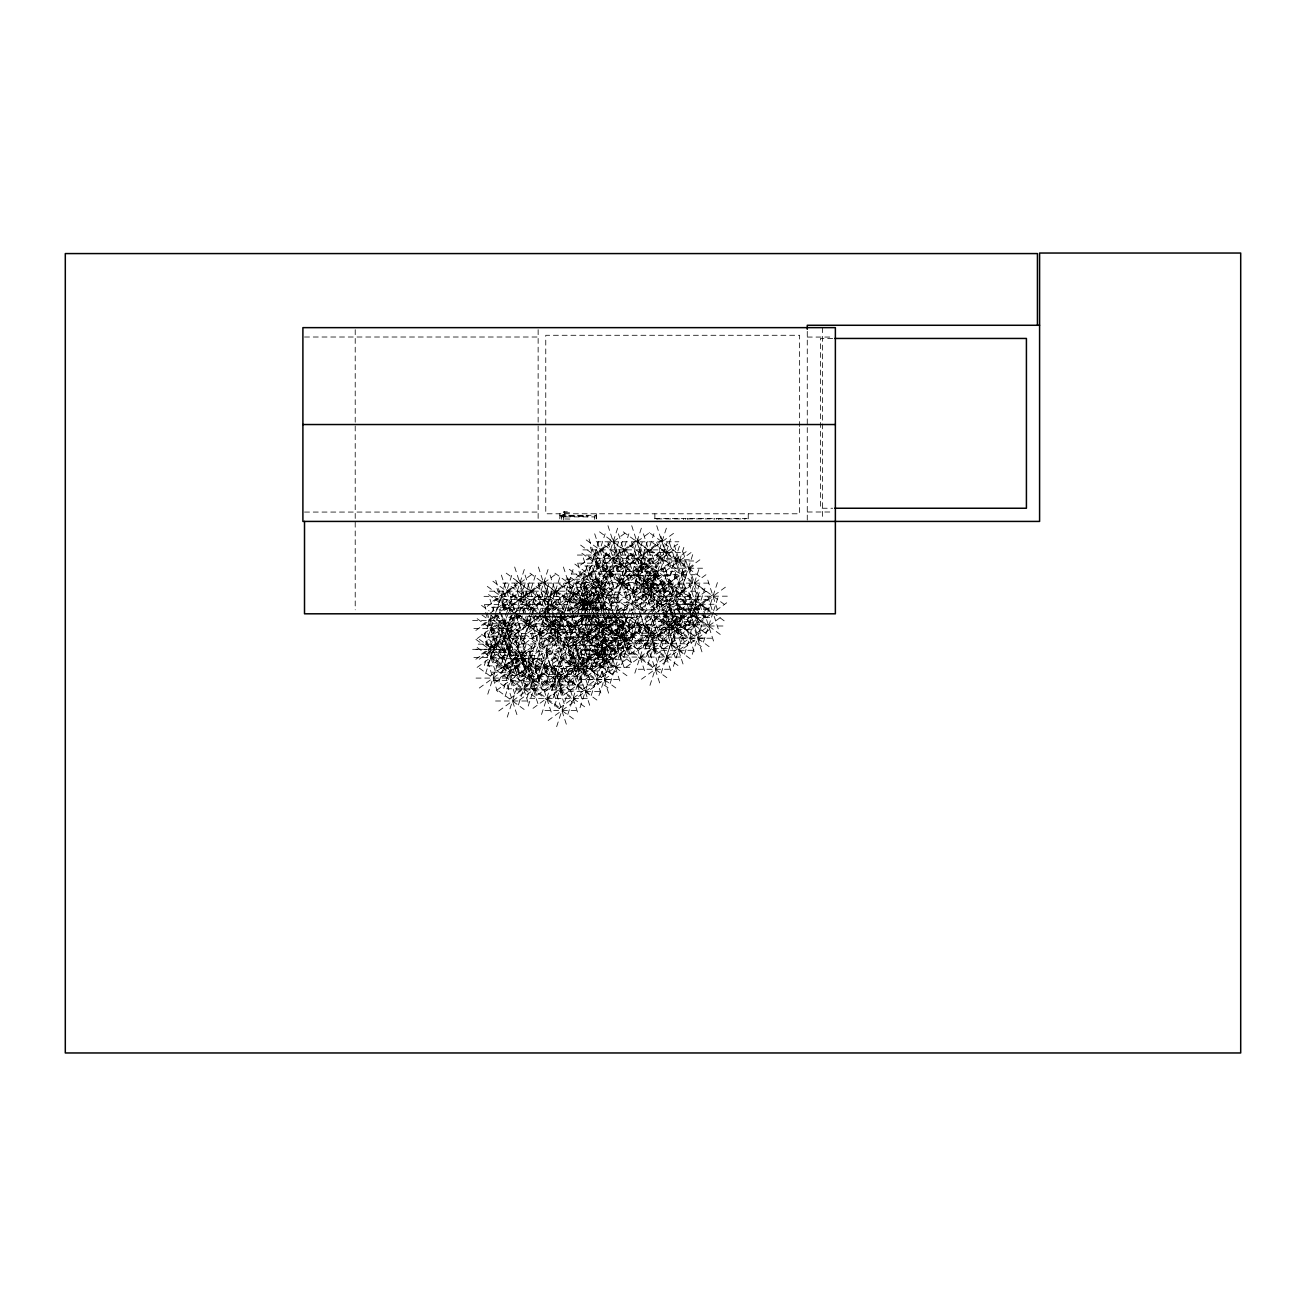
<?xml version="1.0" encoding="UTF-8"?>
<svg xmlns="http://www.w3.org/2000/svg" width="1306" height="1306" viewBox="0 0 1306 1306"><rect width="100%" height="100%" fill="white"/><g stroke="black" fill="none" stroke-linecap="round" stroke-linejoin="round"><path stroke-width="0.75" stroke-dasharray="5 3.75" d="M484.346 636.626L494.794 604.433M495.725 612.465L506.189 580.272M485.603 644.74L496.051 612.547M496.933 609.967L500.427 599.258M496.982 620.579L498.761 615.126M499.316 613.428L511.805 575.113M484.346 665.44L494.794 633.247M487.758 665.391L498.206 633.198M485.603 673.57L496.051 641.377M489.962 660.265L500.427 628.088M503.251 623.354L505.618 616.122M506.173 614.391L513.715 591.161M499.137 641.23L508.556 612.253M509.16 610.408L509.601 609.037M514.646 599.209L525.11 567.016M498.892 653.18L513.715 607.698M501.618 646.258L512.083 614.065M487.758 694.204L498.206 662.011M510.287 629.019L514.939 614.669M515.233 613.934L525.11 583.537M503.251 652.184L513.715 619.991M510.777 631.5L516.017 615.371L529.73 625.345M517.764 610.016L521.241 599.307M501.618 663.219L512.083 631.027M519.462 612.465L529.926 580.272M498.892 681.993L509.356 649.8M503.251 668.705L513.715 636.512M520.719 620.579L522.498 615.126M523.053 613.428L535.542 575.113M503.838 688.36L514.303 656.167M514.907 654.698L525.371 622.505M509.454 674.81L519.919 642.617M526.171 624.366L529.093 615.355M529.665 613.624L536.619 592.189M522.873 641.23L532.293 612.253M532.881 610.408L533.338 609.037M505.112 696.473L519.935 650.992M524.081 639.94L534.546 607.747M538.382 599.209L548.846 567.016M514.907 671.659L525.371 639.467M516.229 674.81L526.693 642.617M534.023 629.019L538.676 614.669M538.97 613.934L548.846 583.537M507.25 717.125L517.715 684.932M522.759 675.088L533.223 642.895M544.471 612.465L554.919 580.272M533.37 649.539L544.357 615.355M544.912 613.624L551.883 592.189M522.759 683.234L533.207 651.041M539.46 632.806L549.924 600.613M545.728 620.579L547.508 615.126M548.047 613.428L556.193 588.402M518.4 704.913L533.223 659.432M550.087 607.29L560.552 575.113M533.37 660.134L543.835 627.941M529.534 683.234L539.998 651.041M543.965 642.503L553.989 611.681M526.955 697.91L537.419 665.717M547.883 641.23L557.303 612.253M557.891 610.408L558.348 609.037M540.553 667.333L551.018 635.14M528.212 706.04L543.035 660.558M563.392 599.209L573.84 567.016M538.333 682.222L548.798 650.029M551.589 642.503L565.188 600.613M555.883 633.214L562.919 611.583M563.441 609.951L566.347 601.021M551.589 648.429L562.053 616.236M559.017 629.019L563.686 614.669M564.845 611.11L569.481 596.826M563.963 613.934L573.84 583.537M551.589 654.371L562.053 622.178M567.588 609.951L578.036 577.774M545.875 684.654L556.34 652.461M577.66 595.324L588.124 563.131M557.238 661.26L567.702 629.068M563.604 645.393L574.069 613.2M541.517 714.464L556.34 668.982M555.148 674.157L565.612 641.964M589.039 571.163L599.503 538.97M578.917 603.437L593.74 557.956M551.638 690.662L562.086 658.469M576.436 617.216L577.056 615.306M577.595 613.624L586.9 585.023M562.331 661.26L572.779 629.068M569.187 641.654L579.652 609.461M590.312 579.293L605.135 533.811M553.238 697.91L563.686 665.717M577.66 624.137L580.582 615.126M581.154 613.396L588.124 591.945M580.876 618.391L591.34 586.198M572.926 645.393L583.39 613.2M554.495 706.04L569.318 660.558M581.072 624.088L583.994 615.077M591.536 591.896L584.566 613.33L577.676 591.945M578.917 632.267L584.451 615.387M585.023 613.591L593.74 586.786M569.955 661.26L580.419 629.068M596.581 582.052L607.045 549.859M567.016 674.157L577.481 641.964M592.451 599.927L602.915 567.735M582.525 632.12L587.765 615.991L601.478 625.966M589.496 610.637L592.989 599.927M576.909 653.816L587.357 621.64M607.959 557.907L618.424 525.714M568.453 682.581L578.901 650.404M592.222 611.877L607.045 566.396M594.932 604.972L605.396 572.779M556.65 726.675L567.098 694.482M589.724 625.656L600.189 593.463M578.166 661.946L592.989 616.465M572.159 684.654L582.607 652.461M603.601 587.716L618.424 542.235M596.581 610.881L607.045 578.689M604.107 590.198L614.555 558.005M594.932 621.917L605.396 589.724M576.615 678.973L587.063 646.78M612.775 571.163L623.24 538.97M567.784 714.464L582.607 668.982M592.222 640.691L601.625 611.714M607.045 595.21L601.821 611.29L596.597 595.21M577.872 687.087L592.695 641.605M580.321 682.581L590.769 650.404M614.032 579.293L628.855 533.811M595.814 640.56L605.233 611.583M605.837 609.739L606.278 608.367M597.168 647.058L607.633 614.865M608.237 613.396L618.685 581.203M602.768 633.508L609.804 611.861M610.326 610.245L613.232 601.315M619.485 583.08L629.949 550.887M591.455 670.386L606.278 624.905M580.027 707.738L590.475 675.545M616.187 599.927L626.651 567.735M598.426 655.171L613.249 609.69M595.536 665.701L605.984 633.508M617.395 598.638L627.86 566.445M595.536 666.876L606 634.683M608.237 630.357L612.889 616.008M614.636 610.653L618.685 598.164M631.696 557.907L642.16 525.714M609.559 633.508L616.579 611.861M617.118 610.245L620.024 601.315M596.793 674.99L611.616 629.508M591.161 695.527L605.984 650.045M627.337 587.716L642.16 542.235M600.58 675.822L611.045 643.629M616.089 633.785L623.109 612.155M623.648 610.522L626.537 601.609M637.785 571.163L648.249 538.97M626.7 608.237L645.197 550.887M616.073 641.932L626.537 609.739M598.948 695.641L609.412 663.448M632.79 591.504L643.238 559.311M614.457 653.604L624.921 621.411M611.714 663.611L626.537 618.13M639.042 579.293L653.865 533.811M626.7 618.832L627.86 615.24M628.447 613.461L637.148 586.639M622.848 641.932L633.312 609.739M610.098 683.43L624.921 637.948M637.295 601.201L647.743 569.008M620.268 656.624L630.733 624.431M641.197 599.927L651.661 567.735M621.525 664.738L631.99 632.545M633.883 626.031L637.393 615.24M644.331 593.838L639.124 609.902L625.443 599.976M625.9 651.449L636.349 619.256M656.706 557.907L667.17 525.714M631.663 640.92L641.066 611.943M641.67 610.098L642.111 608.727M644.919 601.201L658.502 559.311M649.213 591.912L659.677 559.719M644.919 607.127L655.383 574.95M652.347 587.716L667.17 542.235M644.919 613.069L655.383 580.876M660.901 568.665L671.366 536.472M639.189 643.352L649.653 611.159M650.551 619.958L661.016 587.765M656.918 604.09L667.382 571.897M634.83 673.178L649.653 627.696M648.478 632.855L658.926 600.662M644.952 649.36L655.416 617.167M669.749 575.913L680.214 543.72M655.645 619.958L666.109 587.765M662.501 600.352L672.965 568.159M646.552 656.624L657.016 624.431M674.206 577.089L684.654 544.896M666.256 604.09L676.704 571.897M647.809 664.738L662.632 619.256M663.268 619.958L673.733 587.765M660.33 632.855L670.794 600.662M675.839 590.818L686.303 558.625M670.223 612.53L680.687 580.337M661.767 641.295L671.186 612.302M671.774 610.473L672.231 609.102M649.964 685.372L660.428 653.196M683.054 584.353L693.519 552.16M671.48 620.644L673.259 615.175M673.814 613.477L686.303 575.162M665.472 643.352L675.937 611.159M669.929 637.671L678.157 612.351M678.647 610.833L680.393 605.478M661.114 673.178L671.562 640.985M665.472 659.889L675.937 627.696M671.186 645.784L686.009 600.303M673.635 641.295L683.054 612.302M683.642 610.473L684.099 609.102M689.144 599.258L699.608 567.065M684.785 629.084L689.437 614.734M689.715 614L699.608 583.602M673.341 666.435L683.805 634.243M688.85 624.399L691.772 615.387M692.343 613.657L699.314 592.206M688.866 625.574L699.314 593.381M690.123 633.688L704.946 588.206M684.491 654.224L698.269 611.943M698.857 610.114L699.314 608.743M692.278 654.339L702.726 622.146M707.787 612.302L718.235 580.109M703.412 642.128L713.435 611.306M713.598 610.93L718.235 596.646M492.868 601.135L520.261 581.235M487.252 606.31L514.629 586.41M506.173 593.038L533.55 573.154M490.028 613.314L515.886 594.54M481.49 625.296L495.203 615.322L508.916 625.296M501.275 610.914L508.867 605.396M475.857 630.455L497.178 614.979M516.605 601.135L543.982 581.235M494.778 617.199L497.831 614.979M503.92 610.555L522.171 597.299M506.173 609.576L533.55 589.675M510.989 606.31L538.366 586.41M529.91 593.038L557.287 573.154M477.114 638.585L504.508 618.685M586.198 559.833L613.575 539.949M513.764 613.314L539.623 594.54M580.566 565.008L607.959 545.108M599.487 551.752L626.864 531.852M501.798 622.864L512.491 615.093M518.564 610.686L529.191 602.964M502.304 625.345L516.017 615.371L521.257 631.5M522.09 610.963L529.697 605.445M490.664 635.075L518.041 615.175M494.778 633.72L522.171 613.836M517.682 618.211L520.735 616.008M528.359 610.457L545.075 598.328M529.91 609.576L568.992 581.235M535.999 606.31L563.376 586.41M581.823 573.122L609.216 553.238M554.903 593.038L582.296 573.154M493.146 640.103L520.523 620.203M574.803 583.994L602.197 564.094M569.187 589.169L596.564 569.269M609.918 559.833L637.312 539.949M490.419 647.025L517.796 627.125M588.108 575.897L615.485 555.997M481.49 654.11L508.867 634.226M599.487 568.273L631.696 545.108M525.534 622.864L536.227 615.093M538.774 613.314L564.633 594.54M623.223 551.752L650.6 531.852M475.857 659.285L503.251 639.385M532.946 618.211L535.999 616.008M543.623 610.457L560.323 598.328M494.778 646.013L522.171 626.129M479.269 659.22L506.663 639.336M515.609 633.785L542.986 613.885M514.401 635.075L541.778 615.175M559.099 603.796L586.492 583.896M570.444 597.283L597.822 577.383M530.987 626.651L544.7 616.693L558.413 626.651M552.52 611.012L558.364 606.751M554.903 609.576L582.296 589.675M605.56 573.122L632.953 553.238M477.114 667.399L504.508 647.515M595.128 581.562L622.505 561.662M493.146 657.065L520.523 637.165M506.434 648.543L533.811 628.643M595.634 584.043L623.011 564.143M583.978 593.773L611.371 573.873M588.108 592.434L615.485 572.534M611.012 576.909L638.389 557.025M623.223 568.273L662.322 539.949M494.778 662.55L522.171 642.65M629.312 565.008L656.689 545.108M550.544 622.864L561.237 615.093M567.294 610.686L577.938 602.964M648.233 551.752L675.61 531.852M546.251 626.651L559.964 616.693L573.677 626.651M567.767 611.012L573.628 606.751M567.963 611.061L595.34 591.161M524.898 643.385L561.123 617.085L574.852 627.06M570.232 610.473L574.803 607.159M586.459 598.801L613.836 578.917M535.493 636.349L562.87 616.448M539.411 635.075L566.788 615.175M572.403 612.236L599.78 592.336M583.733 605.723L611.126 585.823M574.803 612.808L602.197 592.924M543.116 636.349L570.51 616.448M618.864 581.562L657.946 553.238M569.187 617.983L572.224 615.763M579.848 610.229L596.564 598.083M588.108 604.727L615.485 584.827M626.26 576.909L653.653 557.025M490.419 675.839L517.796 655.939M500.982 668.639L528.359 648.755M506.434 665.489L533.811 645.605M572.599 617.934L575.636 615.714M583.26 610.18L599.976 598.034M608.923 592.483L636.3 572.583M524.898 653.98L552.275 634.079M607.714 593.773L635.108 573.873M479.269 688.05L506.663 668.15M652.429 562.494L679.806 542.61M543.116 642.274L570.51 622.374M507.756 668.639L535.15 648.755M624.301 585.349L651.694 565.449M648.233 568.273L675.61 548.373M570.444 626.096L584.157 616.138L597.87 626.096M591.749 610.62L597.822 606.213M500.998 677.03L528.375 657.13M495.366 682.205L522.759 662.305M581.252 619.485L587.406 615.012M594.083 610.229L613.836 595.863M514.286 668.933L541.663 649.033M555.132 639.222L582.509 619.338M543.116 648.217L588.092 615.599M595.356 610.49L627.141 587.341M532.081 661.179L559.474 641.279M588.108 621.248L595.765 615.681M603.339 610.18L615.485 601.348M564.453 639.222L591.83 619.338M643.874 581.562L671.251 561.662M639.565 585.349L688.654 549.859M514.27 677.079L541.663 657.179M496.623 690.319L524.016 670.419M618.211 602.082L668.117 565.857M628.806 595.046L656.2 575.146M632.724 593.773L660.101 573.873M548.765 655.09L576.142 635.206M665.717 570.934L693.111 551.034M521.061 677.079L548.438 657.179M553.842 655.09L581.235 635.206M636.446 595.046L663.823 575.146M583.733 634.536L611.126 614.636M514.286 685.47L541.663 665.57M594.295 627.337L611.143 615.11M617.118 610.751L621.689 607.453M574.052 642.487L601.429 622.603M599.748 624.203L611.959 615.322M618.032 610.914L627.141 604.303M568.42 647.662L595.814 627.778M529.861 676.067L557.238 656.167M587.341 634.406L614.734 614.506M618.211 612.677L645.605 592.777M572.599 646.748L599.976 626.847M561.482 655.09L588.859 635.206M636.446 600.972L663.823 581.088M601.087 627.337L617.918 615.11M623.909 610.751L628.464 607.453M546.675 667.986L574.052 648.103M524.098 686.581L551.475 666.697M594.312 635.728L621.689 615.828M674.582 578.183L701.959 558.299M518.482 691.756L545.859 671.855M588.696 640.903L616.073 621.003M537.403 678.5L564.78 658.599M509.928 698.759L537.305 678.859M607.6 627.631L624.448 615.404M630.439 611.045L634.994 607.747M636.446 606.915L675.839 578.036M569.677 655.792L597.071 635.891M654.028 594.197L694.743 564.763M498.778 710.97L526.171 691.07M558.544 667.986L585.921 648.103M625.411 619.877L631.565 615.404M652.788 599.976L639.124 609.902L633.9 593.838M657.767 597.936L685.16 578.036M607.6 635.777L634.977 615.877M519.739 699.869L547.116 679.985M587.341 650.927L617.33 629.117M543.149 684.491L570.542 664.607M643.613 612.694L669.472 593.904M614.375 635.777L641.752 615.877M559.964 676.426L587.357 656.526M648.69 612.694L674.549 593.904M573.758 667.644L601.135 647.743M537.403 695.021L564.78 675.12M568.126 672.802L595.52 652.918M607.6 644.168L634.994 624.268M587.047 659.546L620.072 635.647M667.366 601.201L694.743 581.301M550.381 686.581L577.758 666.697M661.75 606.359L689.127 586.476M587.063 660.722L614.44 640.822M623.174 634.765L650.568 614.865M544.749 691.756L572.142 671.855M582.982 664.215L633.361 627.549M680.671 593.104L708.048 573.203M563.67 678.5L591.063 658.599M656.314 612.694L682.173 593.904M571.832 676.426L599.225 656.526M639.989 626.7L653.702 616.726L667.431 626.7M661.522 611.045L667.382 606.8M617.412 645.295L644.805 625.394M569.383 680.932L596.777 661.032M611.796 650.453L639.173 630.569M533.028 708.309L560.421 688.409M630.716 637.197L658.093 617.297M603.241 657.457L630.635 637.557M588.32 668.835L615.714 648.935M666.142 612.204L690.384 594.589M546.006 699.869L573.399 679.985M592.108 669.668L619.485 649.768M651.857 626.7L665.57 616.726L679.3 626.7M673.39 611.045L679.251 606.8M587.047 676.067L614.44 656.183M613.053 658.583L640.446 638.683M605.984 663.987L633.361 644.087M680.671 609.624L708.048 589.741M563.67 695.021L591.063 675.12M636.479 643.189L663.856 623.305M653.294 635.124L680.671 615.24M667.072 626.341L680.785 616.367L694.514 626.341M688.376 610.849L694.466 606.441M630.716 653.718L658.093 633.834M661.456 631.5L687.315 612.71M582.688 689.356L610.065 669.472M680.377 618.244L684.948 614.914M687.527 613.134L713.386 594.344M643.695 645.295L671.088 625.394M680.377 619.419L686.548 614.946M707.77 599.519L694.106 609.445L680.426 599.519M638.079 650.453L665.456 630.569M601.625 677.275L629.002 657.375M676.296 622.913L686.989 615.159M693.062 610.751L726.691 586.247M559.311 708.309L586.688 688.409M657 637.197L684.377 617.297M571.538 701.567L598.932 681.683M665.162 635.124L692.539 615.24M548.161 720.52L575.554 700.62M590.475 689.486L617.852 669.586M662.713 639.63L690.09 619.73M626.358 667.007L653.735 647.123M681.634 627.533L698.481 615.289M704.473 610.947L709.027 607.633M639.336 658.583L666.713 638.683M680.377 634.765L707.754 614.881M699.298 622.684L709.991 614.914M716.063 610.506L726.691 602.784M657 653.718L684.377 633.834M676.002 648.07L703.395 628.17M694.939 635.973L722.316 616.073M652.625 667.007L680.018 647.123M664.868 660.265L692.245 640.381M683.789 648.184L711.182 628.284M641.491 679.218L668.868 659.334M564.502 512.85L569.824 512.752L569.824 511.789L563.359 511.789L563.343 514.907M304.51 337.013L538.137 337.013M807.271 337.062L831.71 337.062M832.689 338.45L820.462 338.45L820.462 508.246L832.689 508.246M304.51 512.066L538.137 512.066M807.271 512.001L831.71 512.001M564.845 512.834L564.323 511.789M559.817 515.299L596.271 515.299L596.271 519.315M561.025 515.707L587.847 515.707M561.025 516.507L587.847 516.507M654.861 518.384L746.999 518.384L746.999 519.331M656.967 518.89L683.462 518.89M687.674 518.89L714.186 518.89M718.398 518.89L744.893 518.89M596.254 541.778L678.842 541.778M582.949 549.875L665.538 549.875M649.196 552.536L683.038 552.536M577.334 555.05L659.922 555.05M596.254 558.315L678.842 558.315M658.044 559.784L691.886 559.784M662.485 560.976L696.327 560.976M578.591 563.164L661.179 563.164M584.859 565.939L618.717 565.939M607.763 566.951L656.885 566.951M671.333 568.224L705.191 568.224M591.879 571.604L674.484 571.604M571.571 574.02L626.243 574.085M664.134 574.705L697.975 574.705M621.068 575.391L670.174 575.391M637.491 575.799L671.349 575.799M565.939 579.195L599.797 579.195M584.859 582.46L639.532 582.509M502.924 583.08L585.512 583.08M677.422 583.129L711.28 583.129M580.746 583.815L663.334 583.815M650.796 584.223L684.638 584.223M625.574 585.072L667.056 585.072M567.196 587.308L601.054 587.308M645.213 587.961L688.376 587.961M583.227 588.843L617.069 588.843M633.198 591.014L667.056 591.014M489.636 591.177L572.224 591.177M664.134 591.226L697.975 591.226M614.979 592.108L648.821 592.108M555.866 593.838L589.724 593.838M584.859 594.752L618.717 594.752M580.501 595.748L614.342 595.748M696.065 596.189L729.907 596.189M484.004 596.352L566.608 596.352M658.502 596.401L692.36 596.401M633.198 596.94L667.056 596.94M596.515 597.283L630.374 597.283M502.924 599.617L585.512 599.617M677.422 599.666L711.28 599.666M564.714 601.087L598.572 601.087M569.171 602.278L603.013 602.278M614.979 602.703L648.821 602.703M571.571 602.85L605.413 602.85M638.846 603.829L685.405 603.829M682.76 604.27L716.619 604.27M485.277 604.466L567.865 604.466M659.759 604.515L693.617 604.515M583.227 605.788L617.069 605.788M491.546 607.241L525.387 607.241M565.939 608.025L603.209 607.959M514.45 608.253L563.555 608.253M677.128 608.27L710.986 608.27M578.019 609.527L611.861 609.527M677.145 609.445L710.986 609.445M622.162 609.902L656.02 609.902M570.804 615.991L604.662 615.991M567.196 616.138L601.054 616.138M663.84 616.367L697.682 616.367M527.755 616.693L576.86 616.693M636.757 616.726L682.467 616.726M544.178 617.085L578.019 617.085M591.063 617.379L631.696 617.379M604.368 617.673L638.226 617.673M678.402 617.575L712.26 617.575M472.625 620.497L506.467 620.497M658.208 621.542L692.066 621.542M491.546 623.762L546.218 623.811M584.109 624.431L617.95 624.431M580.501 624.578L614.342 624.578M619.942 624.79L653.784 624.79M677.128 624.807L710.986 624.807M487.416 625.117L570.02 625.117M650.045 625.166L695.772 625.166M557.466 625.525L591.324 625.525M591.079 625.77L644.984 625.819M691.707 625.998L725.548 625.998M532.26 626.374L573.726 626.374M627.484 627.223L687.609 627.223M473.882 628.61L507.724 628.61M551.883 629.263L595.063 629.263M659.481 629.655L693.323 629.655M489.897 630.145L523.755 630.145M585.447 630.929L619.305 630.929M539.884 632.316L573.726 632.316M570.804 632.528L604.662 632.528M633.23 633.23L667.088 633.23M521.665 633.41L555.507 633.41M604.368 634.194L638.226 634.194M614.179 635.32L674.304 635.32M491.546 636.055L525.387 636.055M569.351 636.789L603.209 636.789M487.187 637.05L521.029 637.05M602.752 637.491L636.593 637.491M565.188 637.703L599.03 637.703M672.77 638.095L706.611 638.095M539.884 638.242L573.726 638.242M680.557 638.21L714.415 638.21M503.202 638.569L537.044 638.569M586.704 639.058L620.562 639.058M608.563 640.495L668.688 640.495M584.109 640.968L617.95 640.968M627.484 643.76L687.609 643.76M521.665 644.005L555.507 644.005M478.241 644.152L512.099 644.152M545.516 645.131L592.091 645.131M589.447 645.572L623.288 645.572M566.445 645.817L600.287 645.817M489.897 647.09L523.755 647.09M600.009 647.482L633.851 647.482M609.82 648.609L669.945 648.609M476.037 649.262L509.879 649.262M472.625 649.327L506.467 649.327M583.815 649.572L617.656 649.572M661.636 650.306L695.478 650.306M583.831 650.747L617.673 650.747M528.848 651.204L562.69 651.204M491.546 652.592L525.387 652.592M602.752 654.012L636.593 654.012M579.75 654.257L613.591 654.257M503.202 655.53L537.044 655.53M623.109 657.049L683.234 657.049M473.882 657.44L507.724 657.44M570.51 657.669L604.368 657.669M543.443 658.028L589.153 658.028M497.733 658.681L538.366 658.681M511.054 658.975L544.896 658.975M585.088 658.861L618.93 658.861M588.859 659.693L622.717 659.693M564.894 662.844L598.736 662.844M487.187 665.88L521.029 665.88M526.628 666.093L560.47 666.093M583.815 666.109L617.656 666.109M556.731 666.468L602.441 666.468M497.749 667.056L551.671 667.121M598.377 667.301L632.235 667.301M534.154 668.525L594.279 668.525M638.259 669.26L672.1 669.26M566.151 670.957L600.009 670.957M492.133 672.231L525.975 672.231M539.917 674.533L573.758 674.533M511.054 675.496L544.896 675.496M520.865 676.622L580.99 676.622M476.037 678.092L509.879 678.092M579.456 679.398L613.298 679.398M587.243 679.512L621.085 679.512M493.39 680.361L527.232 680.361M515.233 681.797L575.358 681.797M534.154 685.062L594.279 685.062M506.679 688.784L540.537 688.784M516.49 689.911L576.632 689.911M568.306 691.609L602.164 691.609M529.795 698.351L589.92 698.351M495.545 700.995L529.387 700.995M544.928 710.562L578.787 710.562M569.824 519.053L564.502 518.955L564.502 516.898M675.659 551.752L648.282 531.852L649.441 532.701M665.766 551.034L693.16 570.934M674.614 558.299L702.008 578.183M652.478 542.61L679.855 562.494M661.326 549.859L688.703 569.759M675.659 568.273L648.282 548.373L649.441 549.222M699.347 586.247L726.74 606.147M634.977 539.949L662.371 559.833M680.72 573.203L708.097 593.104M623.272 531.852L650.649 551.752M667.415 564.763L694.792 584.664M629.361 545.108L656.738 565.008M671.3 581.562L643.907 561.662L645.082 562.511M699.347 602.784L709.974 610.506M713.011 612.71L726.74 622.684M630.618 553.238L657.995 573.122M680.72 589.741L708.097 609.624M623.272 548.373L650.649 568.273M686.058 594.344L711.819 613.069M599.536 531.852L626.913 551.752M667.415 581.301L694.792 601.201M609.967 539.949L637.361 559.833M654.077 574.297L681.454 594.197M640.773 565.857L685.209 597.936M639.614 565.449L666.991 585.349M626.309 557.025L653.702 576.909M680.426 598.344L697.143 610.49M703.232 614.914L707.803 618.244M701.665 614.946L707.819 619.419M661.799 586.476L689.176 606.359M604.351 545.108L631.729 565.008M648.494 578.036L675.888 597.936M694.988 616.073L722.365 635.973M676.345 603.029L686.972 610.751M690.009 612.955L703.738 622.913M618.913 561.662L651.743 585.349M681.683 607.633L686.254 610.947M692.229 615.289L709.076 627.533M636.495 575.146L663.872 595.046M599.536 548.373L638.438 576.909M663.056 594.589L687.299 612.204M605.609 553.238L633.002 573.122M586.231 539.949L613.624 559.833M632.773 573.873L660.15 593.773M654.845 593.904L680.606 612.612M628.855 575.146L656.249 595.046M636.495 581.088L663.872 600.972M680.426 614.881L707.803 634.765M667.121 606.441L673.194 610.849M580.615 545.108L608.008 565.008M647.221 593.904L672.982 612.612M636.495 587.014L663.872 606.915M642.128 593.904L667.888 612.612M588.157 555.997L615.534 575.897M595.177 561.662L622.554 581.562M608.971 572.583L636.349 592.483M581.872 553.238L609.265 573.122M663.024 612.71L688.882 631.5M595.667 564.143L623.06 584.043M683.838 628.284L711.231 648.184M665.211 615.24L692.588 635.124M607.763 573.873L635.157 593.773M618.26 582.182L645.654 602.082M651.906 606.8L657.767 611.045M676.051 628.17L703.444 648.07M662.762 619.73L690.139 639.63M657.049 617.297L684.426 637.197M653.343 615.24L680.72 635.124M640.038 606.8L645.899 611.045M618.26 592.777L644.021 611.502M588.157 572.534L615.534 592.434M646.682 615.404L652.837 619.877M574.852 564.094L602.229 583.994M584.027 573.873L611.42 593.773M599.797 587.341L627.19 607.241M586.508 578.917L613.885 598.801M569.236 569.269L596.613 589.169M657.049 633.834L684.426 653.718M664.917 640.381L692.294 660.265M588.157 584.827L615.534 604.727M643.744 625.394L671.137 645.295M630.765 617.297L658.142 637.197M636.528 623.305L663.905 643.189M583.782 585.823L611.175 605.723M623.223 614.865L650.617 634.765M570.493 577.383L597.87 597.283M607.649 607.747L612.204 611.045M618.195 615.404L635.043 627.631M638.128 630.569L665.505 650.453M599.797 604.303L608.923 610.914M613.477 614.228L627.19 624.203M614.424 615.877L641.801 635.777M586.508 595.863L606.278 610.229M554.952 573.154L582.345 593.038M601.119 607.453L605.69 610.751M611.665 615.11L628.513 627.337M652.673 647.123L680.067 667.007M588.157 601.348L600.303 610.18M607.861 615.681L615.534 621.248M639.385 638.683L666.762 658.583M607.649 615.877L635.026 635.777M574.852 592.924L600.613 611.632M594.344 607.453L598.899 610.751M604.89 615.11L621.721 627.337M630.765 633.834L658.142 653.718M572.452 592.336L598.213 611.061M617.46 625.394L644.854 645.295M581.301 599.601L594.965 609.527M602.523 615.012L608.694 619.485M559.148 583.896L586.541 603.796M568.012 591.161L595.389 611.061M572.648 598.034L589.365 610.18M596.973 615.714L600.025 617.934M607.649 624.268L635.043 644.168M594.361 615.828L621.738 635.728M569.236 598.083L585.953 610.229M593.561 615.763L596.613 617.983M611.845 630.569L639.222 650.453M554.952 589.675L582.345 609.576M606.033 627.549L633.41 647.45M541.663 581.235L569.041 601.135M587.39 614.506L614.783 634.406M529.958 573.154L557.336 593.038M574.101 606.066L580.174 610.49M583.782 614.636L611.175 634.536M570.493 606.213L576.566 610.62M626.407 647.123L653.784 667.007M588.728 621.003L640.495 658.583M641.54 659.334L668.917 679.218M536.031 586.41L563.425 606.31M603.29 637.557L630.684 657.457M590.002 629.117L617.379 649.017M577.97 622.864L550.593 602.964L551.752 603.813M606.033 644.087L633.41 663.987M537.305 594.54L563.066 613.249M587.39 631.043L614.783 650.927M529.958 589.675L557.336 609.576M592.728 635.647L620.121 655.547M506.222 573.154L533.599 593.038M574.101 622.603L601.478 642.487M516.654 581.235L544.031 601.135M560.764 615.599L588.141 635.5M564.502 619.338L591.879 639.222M547.459 607.159L552.014 610.473M546.3 606.751L552.144 611.012M572.648 626.847L600.025 646.748M532.995 598.328L549.712 610.457M557.336 616.008L560.372 618.211M587.096 639.646L614.489 659.546M587.112 640.822L614.489 660.722M568.469 627.778L595.863 647.662M511.038 586.41L538.415 606.31M555.181 619.338L582.558 639.222M592.157 649.768L619.534 669.668M601.674 657.375L629.051 677.275M531.036 606.751L536.88 611.012M583.031 644.331L610.408 664.215M525.583 602.964L536.211 610.686M539.247 612.906L552.977 622.864M588.369 648.935L615.746 668.835M506.222 589.675L533.599 609.576M543.165 616.448L597.12 655.792M512.295 594.54L538.056 613.249M542.072 616.008L545.124 618.211M492.917 581.235L520.31 601.135M539.46 615.175L566.837 635.075M535.542 616.448L588.908 655.09M543.165 622.374L570.559 642.274M587.096 656.183L614.489 676.067M573.807 647.743L601.184 667.644M487.301 586.41L514.678 606.31M553.891 635.206L581.284 655.09M543.165 628.317L570.559 648.217M548.814 635.206L576.191 655.09M494.827 597.299L513.062 610.555M519.168 614.979L522.22 617.199M501.847 602.964L512.491 610.686M515.527 612.906L529.24 622.864M515.658 613.885L543.035 633.785M488.558 594.54L514.319 613.249M568.175 652.918L595.569 672.802M502.353 605.445L509.944 610.963M590.524 669.586L617.901 689.486M571.881 656.526L599.274 676.426M514.45 615.175L541.827 635.075M524.947 623.484L552.324 643.385M558.593 648.103L585.97 667.986M582.737 669.472L610.114 689.356M569.432 661.032L596.826 680.932M563.719 658.599L591.112 678.5M560.013 656.526L587.406 676.426M546.724 648.103L574.101 667.986M524.947 634.079L552.324 653.98M494.827 613.836L522.22 633.72M532.13 641.279L559.507 661.179M481.539 605.396L489.13 610.914M490.713 615.175L518.09 635.075M506.483 628.643L533.86 648.543M493.178 620.203L520.572 640.103M481.979 614.979L503.3 630.455M563.719 675.12L591.112 695.021M571.587 681.683L598.981 701.567M494.827 626.129L522.22 646.013M550.43 666.697L577.807 686.581M537.452 658.599L564.829 678.5M543.198 664.607L570.591 684.491M490.468 627.125L517.845 647.025M529.91 656.167L557.287 676.067M477.163 618.685L504.557 638.585M514.335 649.033L541.712 668.933M544.798 671.855L572.191 691.756M506.483 645.605L533.86 665.489M493.178 637.165L520.572 657.065M521.11 657.179L548.487 677.079M507.805 648.755L535.182 668.639M559.36 688.409L586.737 708.309M494.827 642.65L522.22 662.55M546.055 679.985L573.448 699.869M514.319 657.179L541.712 677.079M481.539 634.226L508.916 654.11M501.031 648.755L528.408 668.639M537.452 675.12L564.829 695.021M524.147 666.697L551.524 686.581M479.318 639.336L506.712 659.22M514.335 665.57L541.712 685.47M501.031 657.13L528.424 677.03M475.906 639.385L503.3 659.285M518.531 671.855L545.908 691.756M490.468 655.939L517.845 675.839M477.163 647.515L504.557 667.399M533.077 688.409L560.47 708.309M495.415 662.305L547.165 699.869M548.21 700.62L575.603 720.52M509.977 678.859L537.354 698.759M496.672 670.419L524.065 690.319M479.318 668.15L506.712 688.05M498.827 691.07L526.22 710.97M707.803 580.109L718.251 612.302M707.803 596.646L712.439 610.93M714.17 616.269L718.251 628.839M703.885 611.306L713.892 642.128M689.16 567.065L699.624 599.258M683.071 552.16L693.535 584.353M694.498 588.206L704.962 620.399M689.16 583.602L699.037 614M674.223 544.896L684.67 577.089M688.866 592.206L695.837 613.657M696.392 615.387L699.33 624.399M688.882 593.381L699.33 625.574M690.139 601.495L693.045 610.424M693.568 612.057L700.604 633.688M675.855 558.625L686.319 590.818M669.766 543.72L680.23 575.913M688.866 608.743L689.307 610.114M689.911 611.943L699.33 640.936M684.801 596.891L689.437 611.175M690.596 614.734L695.249 629.084M692.294 622.146L702.759 654.339M675.855 575.162L686.319 607.355M660.918 536.472L671.382 568.665M656.722 525.714L667.186 557.907M684.507 622.031L694.955 654.224M670.239 580.337L680.704 612.53M656.722 542.235L667.186 574.428M675.577 600.303L686.025 632.496M666.272 571.897L679.626 613.477M680.181 615.175L681.961 620.644M662.517 568.159L672.982 600.352M673.651 609.102L674.092 610.473M674.696 612.302L684.115 641.295M669.945 605.478L671.692 610.833M672.182 612.351L680.41 637.671M663.285 587.765L673.749 619.958M652.363 555.523L662.828 587.716M671.202 613.591L681.667 645.784M656.951 571.897L667.399 604.09M643.434 533.811L653.882 566.004M649.229 559.719L659.693 591.912M673.357 634.243L683.822 666.435M665.489 611.159L675.953 643.352M648.054 559.311L658.518 591.504M660.363 600.662L670.811 632.855M655.661 587.765L666.125 619.958M661.783 609.102L662.224 610.473M662.828 612.302L672.247 641.295M637.801 538.97L648.266 571.163M665.489 627.696L675.953 659.889M639.058 547.1L649.523 579.293M631.712 525.714L642.177 557.907M644.935 569.008L655.4 601.201M650.584 587.765L661.032 619.958M644.935 574.95L655.4 607.127M641.213 567.735L651.678 599.927M644.935 580.876L655.4 613.069M634.765 550.887L645.229 583.08M631.712 542.235L642.177 574.428M648.494 600.662L658.942 632.855M661.13 640.985L671.578 673.178M637.312 569.008L647.76 601.201M632.806 559.311L643.254 591.504M652.2 619.256L662.648 651.449M627.353 555.523L637.818 587.716M618.424 533.811L628.888 566.004M644.968 617.167L655.432 649.36M646.568 624.431L657.032 656.624M647.825 632.545L658.289 664.738M640.854 615.24L644.364 626.031M619.501 550.887L629.965 583.08M639.205 611.159L649.67 643.352M626.717 576.044L637.181 608.237M612.792 538.97L623.256 571.163M649.98 653.196L660.444 685.372M607.976 525.714L618.44 557.907M614.065 547.1L624.513 579.293M626.717 586.639L635.434 613.461M636.006 615.24L637.181 618.832M639.205 627.696L649.67 659.889M631.68 608.727L632.12 610.098M632.724 611.943L642.128 640.92M617.412 566.445L627.876 598.638M607.976 542.235L626.668 599.927M634.847 640.985L645.311 673.178M622.864 609.739L636.381 651.449M603.617 555.523L614.081 587.716M604.123 558.005L614.587 590.198M594.687 533.811L605.151 566.004M616.106 601.609L619.011 610.522M619.534 612.155L626.57 633.785M608.253 581.203L618.717 613.396M596.597 549.859L607.061 582.052M616.089 609.739L626.554 641.932M620.285 624.431L630.749 656.624M621.558 632.545L632.006 664.738M616.106 618.13L626.57 650.323M609.576 601.315L612.481 610.245M613.004 611.861L620.04 633.508M589.071 538.97L599.519 571.163M608.253 598.164L612.318 610.653M614.049 616.008L618.717 630.357M590.328 547.1L607.061 598.589M614.473 621.411L624.937 653.604M594.948 572.779L605.413 604.972M596.597 578.689L607.061 610.881M592.483 567.735L602.931 599.927M602.801 601.315L605.69 610.245M606.229 611.861L613.249 633.508M614.473 637.948L624.937 670.141M611.747 631.418L622.195 663.611M602.801 609.69L613.265 641.883M592.238 579.684L602.686 611.877M594.948 589.724L605.413 621.917M602.98 614.832L607.061 627.402M583.292 557.956L593.757 590.149M610.114 651.237L620.579 683.43M595.846 608.367L596.287 609.739M596.875 611.583L606.294 640.56M597.185 614.865L607.649 647.058M589.757 593.463L600.205 625.656M601.184 629.508L611.632 661.701M598.442 622.978L608.906 655.171M577.676 563.131L588.141 595.324M592.238 608.498L592.679 609.869M593.283 611.714L602.686 640.691M578.933 571.244L589.398 603.437M595.846 624.905L606.294 657.098M583.292 586.786L592.01 613.591M592.597 615.387L593.757 618.979M600.597 643.629L611.061 675.822M580.892 586.198L591.357 618.391M595.552 633.508L606 665.701M595.552 634.683L606.017 666.876M581.088 591.896L588.059 613.33M588.614 615.077L591.553 624.088M596.809 642.797L607.274 674.99M582.541 599.927L586.019 610.637M587.765 615.991L593.006 632.12M576.452 585.023L585.741 613.624M586.296 615.306L586.916 617.216M585.202 615.126L588.141 624.137M591.471 638.193L606 682.238M578.933 600.074L582.411 610.784M584.157 616.138L589.398 632.267M598.964 663.448L609.429 695.641M582.541 616.465L593.006 648.658M567.604 577.774L578.068 609.951M581.088 620.709L591.553 652.902M563.408 567.016L573.873 599.209M591.177 663.334L601.642 695.527M576.925 621.64L587.374 653.816M563.408 583.537L573.285 613.934M582.247 641.605L592.712 673.798M572.942 613.2L588.631 661.946M569.204 609.461L579.668 641.654M580.337 650.404L590.785 682.581M576.632 646.78L587.08 678.973M569.971 629.068L580.435 661.26M559.05 596.826L563.686 611.11M564.845 614.669L569.498 629.019M577.889 654.894L588.353 687.087M563.621 613.2L574.085 645.393M550.104 575.113L560.568 607.29M555.915 601.021L558.805 609.951M559.343 611.583L566.363 633.214M580.044 675.545L590.508 707.738M572.175 652.461L582.623 684.654M554.74 600.613L565.204 632.806M567.033 641.964L577.497 674.157M562.347 629.068L572.795 661.26M568.469 650.404L578.917 682.581M544.488 580.272L554.952 612.465M572.175 668.982L582.623 701.175M545.745 588.402L553.875 613.428M554.43 615.126L556.209 620.579M538.399 567.016L548.863 599.209M552.063 611.681L562.07 642.503M557.254 629.068L567.718 661.26M551.622 616.236L562.07 648.429M547.9 609.037L548.34 610.408M548.944 612.253L558.364 641.23M551.622 622.178L562.07 654.371M541.435 592.189L548.406 613.624M548.977 615.355L551.899 624.366M538.399 583.537L548.275 613.934M555.164 641.964L565.629 674.157M567.8 682.287L578.264 714.464M544.439 611.681L554.446 642.503M539.476 600.613L549.94 632.806M558.87 660.558L569.334 692.751M534.04 596.826L538.676 611.11M539.835 614.669L544.488 629.019M525.094 575.113L535.558 607.29M551.654 658.469L562.119 690.662M553.254 665.717L563.702 697.91M554.511 673.847L564.976 706.04M540.57 635.14L551.034 667.333M526.187 592.189L533.158 613.624M533.713 615.355L536.652 624.366M545.892 652.461L556.356 684.654M533.387 617.346L543.851 649.539M519.478 580.272L529.942 612.465M556.666 694.482L567.13 726.675M514.662 567.016L525.126 599.209M520.735 588.402L528.865 613.428M529.42 615.126L531.199 620.579M533.387 627.941L543.851 660.134M545.892 668.982L556.356 701.175M538.35 650.029L548.814 682.222M524.098 607.747L534.562 639.94M514.662 583.537L533.354 641.23M541.533 682.287L551.981 714.464M529.55 651.041L540.015 683.234M532.587 660.558L543.051 692.751M510.303 596.826L514.939 611.11M516.099 614.669L520.751 629.019M510.809 599.307L514.286 610.016M501.373 575.113L511.821 607.29M522.775 642.895L533.24 675.088M514.923 622.505L525.387 654.698M503.283 591.161L510.826 614.391M511.381 616.122L513.731 623.354M522.775 651.041L533.223 683.234M526.971 665.717L537.435 697.91M528.228 673.847L538.692 706.04M522.775 659.432L533.24 691.625M516.262 642.617L526.71 674.81M495.741 580.272L506.206 612.465M514.923 639.467L525.387 671.659M496.998 588.402L513.731 639.891M501.635 614.065L512.099 646.258M503.283 619.991L513.731 652.184M499.153 609.037L499.594 610.408M500.198 612.253L509.618 641.23M509.471 642.617L519.935 674.81M518.417 672.721L528.881 704.913M509.487 650.992L519.951 683.185M498.908 620.987L509.373 653.18M501.635 631.027L512.099 663.219M503.283 636.512L513.731 668.705M489.979 599.258L493.456 609.967M495.203 615.322L500.443 631.451M503.871 656.167L514.319 688.36M505.128 664.281L515.576 696.473M484.363 604.433L494.811 636.626M498.908 649.8L509.373 681.993M485.62 612.547L496.068 644.74M489.979 628.088L500.443 660.265M507.283 684.932L517.731 717.125M487.775 633.198L498.223 665.391M484.363 633.247L494.811 665.44M485.62 641.377L496.068 673.57M487.775 662.011L498.223 694.204M822.568 327.643L822.568 519.772M807.271 331.349L807.271 521.42M799.631 426.556L799.631 335.283L545.761 335.283L545.761 513.78L799.631 513.78L799.631 428.597M748.24 513.78L748.24 519.51M744.893 518.384L744.893 519.331M718.398 518.384L718.398 519.331M716.292 518.384L716.292 519.331M714.186 518.384L714.186 519.331M687.674 518.384L687.674 519.331M685.568 518.384L685.568 519.331M683.462 518.384L683.462 519.331M656.967 518.384L656.967 519.331M654.861 513.78L654.861 519.51M596.63 513.78L596.63 521.42M595.063 515.299L595.063 516.898L561.025 516.898L561.025 515.299M594.654 516.898L594.654 519.315M587.847 515.299L587.847 516.898M587.047 515.299L587.047 516.898M565.09 516.898L562.739 516.898M564.502 511.789L564.502 514.907M563.343 516.898L563.343 520.017M561.417 516.898L561.417 519.315M559.817 513.78L559.817 519.51M538.137 329.683L538.137 519.38M355.216 329.683L355.216 609.788M565.09 514.401L562.739 514.907L565.09 514.401"/><path stroke-width="1.5" d="M1039.592 325.276L807.271 325.276L807.271 329.324M834.73 338.45L1026.418 338.45L1026.418 508.246L834.73 508.246M302.894 424.532L835.367 424.532M835.367 521.42L302.894 521.42L302.894 327.643L835.367 327.643L835.367 613.804L304.51 613.804L304.51 521.42M835.807 521.42L1039.592 521.42L1039.592 253.038L1240.7 253.038L1240.7 1052.963L65.3 1052.963L65.3 253.576L1037.437 253.576L1037.437 325.276"/></g></svg>
